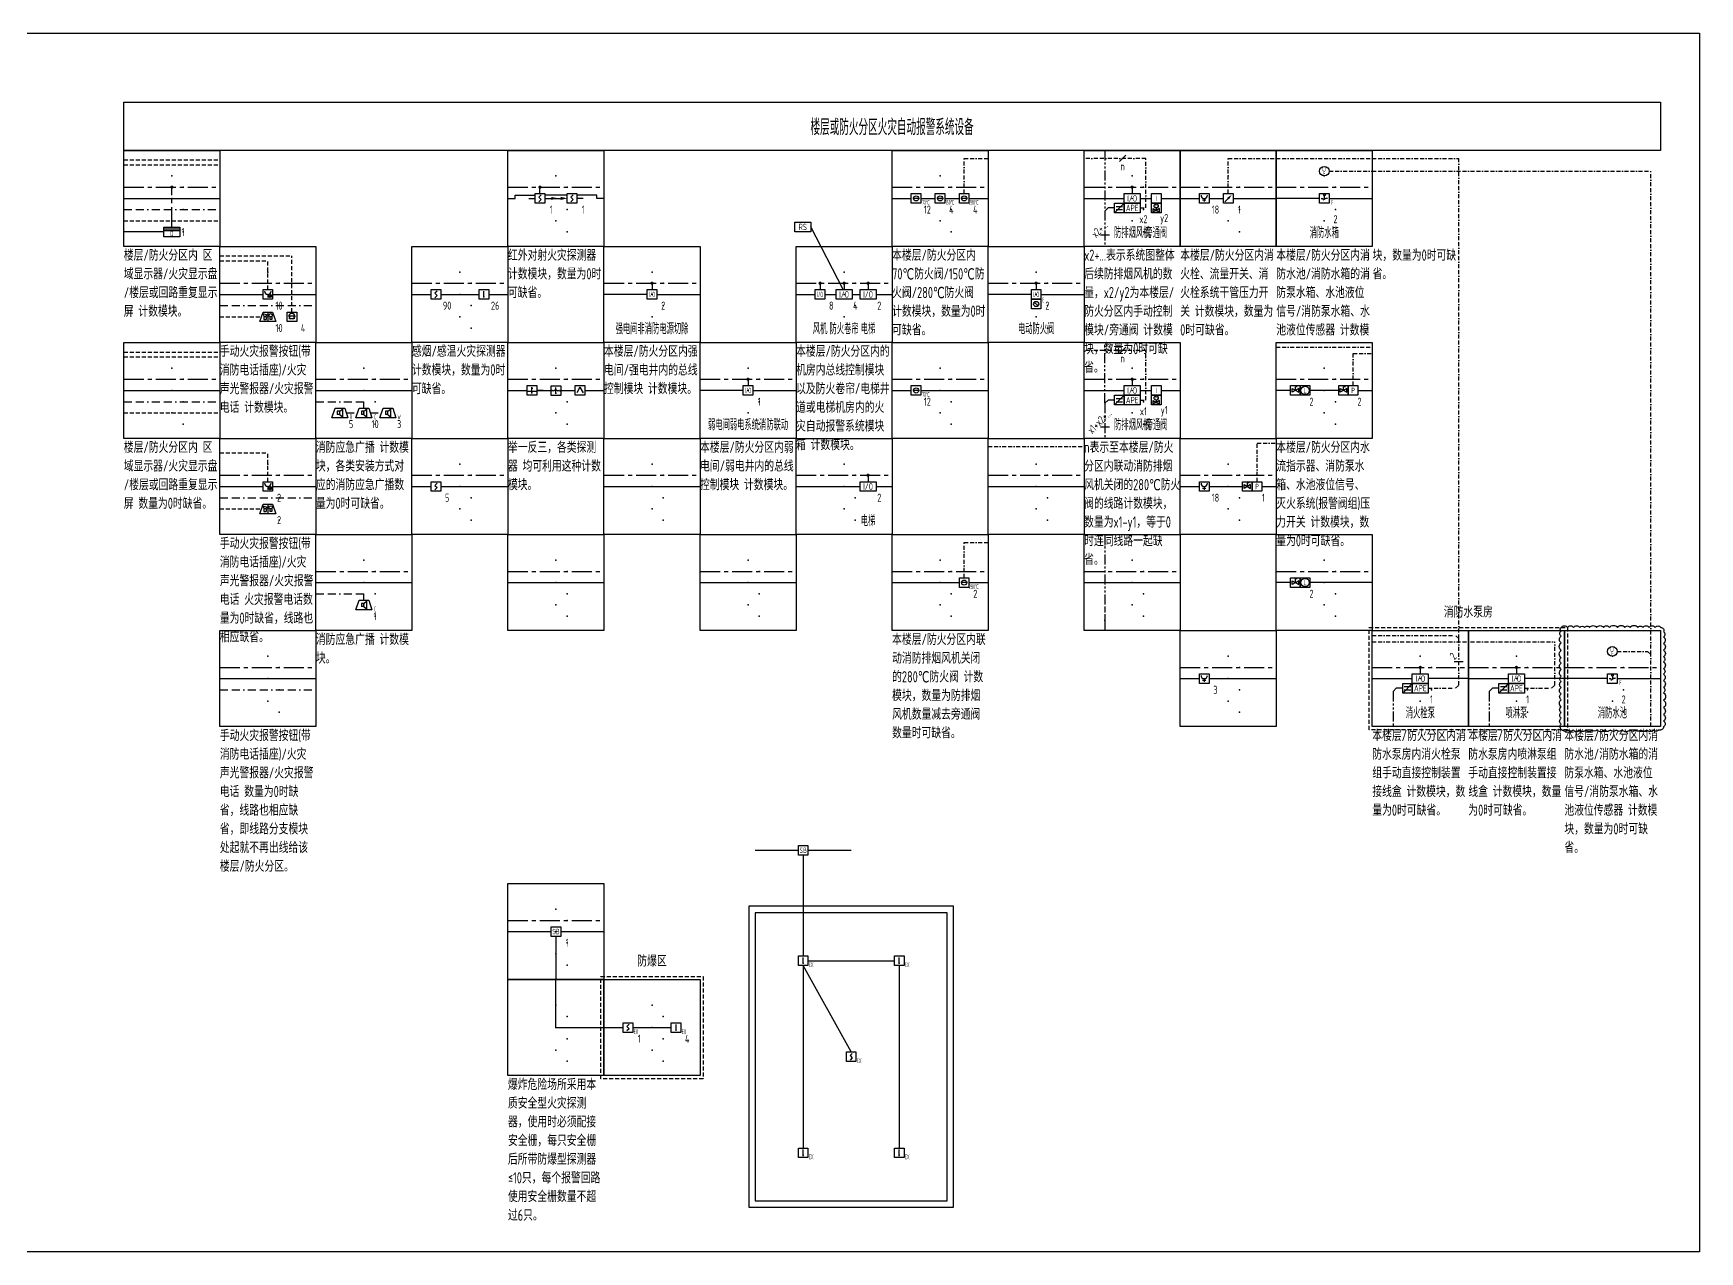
# Model space of a CAD drawing. Header units: millimetres. Extents: x -134159 to 349982, y -111568 to 195981.
# Drawn here: x 21016 to 73068, y 121521 to 159575 of the extents above; entities that cross this region are included whole.
import ezdxf
from ezdxf.enums import TextEntityAlignment as Align

# ---------------------------------------------------------------- set-up
doc = ezdxf.new("R2010")
doc.units = ezdxf.units.MM
doc.header["$LTSCALE"] = 500
doc.header["$MEASUREMENT"] = 0
for name, pattern in [('BORDER', [1.75, 0.5, -0.25, 0.5, -0.25, 0, -0.25]), ('BORDER2', [0.875, 0.25, -0.125, 0.25, -0.125, 0, -0.125]), ('CENTER', [2, 1.25, -0.25, 0.25, -0.25]), ('HIDDEN', [0.375, 0.25, -0.125]), ('PHANTOM2', [1.25, 0.625, -0.125, 0.125, -0.125, 0.125, -0.125])]:
    doc.linetypes.add(name, pattern=pattern)
doc.layers.get('0').update_dxf_attribs({"linetype": 'CONTINUOUS'})
for name, color, linetype in [('E-BRST-WIRE', 2, 'BORDER'), ('E-CTRL-WIRE', 3, 'BORDER2'), ('E-FAS-DEVC', 3, 'CONTINUOUS'), ('E-FAS-WIRE', 4, 'CONTINUOUS'), ('E-FAS-WIRE2', 1, 'CENTER'), ('E-FAS-WIRE4', 4, 'PHANTOM2'), ('E-FAS-WIRE5', 4, 'HIDDEN'), ('E-POWR-EQPM', 3, 'CONTINUOUS'), ('E-UNIV-DIAG', 2, 'CONTINUOUS'), ('E-UNIV-DIAG2', 2, 'HIDDEN'), ('E-UNIV-EL', 140, 'CONTINUOUS'), ('E-UNIV-NOTE', 6, 'CONTINUOUS'), ('说明', 7, 'CONTINUOUS')]:
    doc.layers.add(name, color=color, linetype=linetype)
doc.styles.add('TH-STYLE3', font='tssdeng.shx', dxfattribs={"width": 0.7, "bigfont": 'tssdchn.shx'})

# ---------------------------------------------------------------- blocks, each defined once
blk = doc.blocks.new('E-ES01')
blk.add_lwpolyline([(0, 3000), (3000, 3000), (3000, 0), (0, 0)], close=True)
for p in [(1500, 2200), (1850, 1850), (1500, 1500), (1850, 1150), (1500, 800), (1850, 450)]:
    blk.add_point(p)
blk = doc.blocks.new('E-BFAS550')
blk.add_lwpolyline([(-1.5, -1.5), (-1.5, 1.5), (1.5, 1.5), (1.5, -1.5)], close=True)
at = {"layer": 'E-UNIV-EL', "style": 'TH-STYLE3', "width": 0.7}
blk.add_attdef('F', text='', height=1.7, dxfattribs=at).set_placement((0, 0), align=Align.MIDDLE)
blk = doc.blocks.new('E-BFAS110-3')
blk.add_lwpolyline([(-1.5, -1.5), (-1.5, 1.5), (1.5, 1.5), (1.5, -1.5)], close=True)
at = {"layer": 'E-UNIV-EL'}
blk.add_lwpolyline([(0.35, 1.06), (-0.35, 0.35), (0.35, -0.35), (-0.35, -1.06)], dxfattribs=at)
at = {"layer": 'E-UNIV-EL', "style": 'TH-STYLE3', "width": 0.5}
blk.add_attdef('F', text='', height=1.5, dxfattribs=at).set_placement((2.5, -1.25), align=Align.MIDDLE)
blk = doc.blocks.new('E-BFAS120-3')
blk.add_lwpolyline([(-1.5, -1.5), (-1.5, 1.5), (1.5, 1.5), (1.5, -1.5)], close=True)
at = {"layer": 'E-UNIV-EL'}
blk.add_line((0, -1), (0, 1), dxfattribs=at)
at = {"layer": 'E-UNIV-EL', "const_width": 0.25}
blk.add_lwpolyline([(-0.125, -0.75, 1), (0.125, -0.75, 1)], format="xyb", close=True, dxfattribs=at)
at = {"layer": 'E-UNIV-EL', "style": 'TH-STYLE3', "width": 0.5}
blk.add_attdef('F', text='', height=1.5, dxfattribs=at).set_placement((2.5, -1.25), align=Align.MIDDLE)
blk = doc.blocks.new('E-BFAS110')
blk.add_lwpolyline([(-1.5, -1.5), (-1.5, 1.5), (1.5, 1.5), (1.5, -1.5)], close=True)
at = {"layer": 'E-UNIV-EL'}
blk.add_lwpolyline([(0.35, 1.06), (-0.35, 0.35), (0.35, -0.35), (-0.35, -1.06)], dxfattribs=at)
blk = doc.blocks.new('E-BFAS120')
blk.add_lwpolyline([(-1.5, -1.5), (-1.5, 1.5), (1.5, 1.5), (1.5, -1.5)], close=True)
at = {"layer": 'E-UNIV-EL'}
blk.add_line((0, -1), (0, 1), dxfattribs=at)
at = {"layer": 'E-UNIV-EL', "const_width": 0.25}
blk.add_lwpolyline([(-0.125, -0.75, 1), (0.125, -0.75, 1)], format="xyb", close=True, dxfattribs=at)
blk = doc.blocks.new('E-BFAS112')
blk.add_lwpolyline([(-1.5, -1.5), (-1.5, 1.5), (1.5, 1.5), (1.5, -1.5)], close=True)
at = {"layer": 'E-UNIV-EL'}
for p, q in [((-3.5, 0), (-1.5, 0)), ((1.5, 0), (3.5, 0))]:
    blk.add_line(p, q, dxfattribs=at)
blk.add_lwpolyline([(0.35, 1.06), (-0.35, 0.35), (0.35, -0.35), (-0.35, -1.06)], dxfattribs=at)
blk.add_lwpolyline([(3.5, 0, 1, 0, 0), (5.5, 0, 0, 0, 0)], format="xyseb", dxfattribs=at)
blk = doc.blocks.new('E-BFAS113')
blk.add_lwpolyline([(-1.5, -1.5), (-1.5, 1.5), (1.5, 1.5), (1.5, -1.5)], close=True)
at = {"layer": 'E-UNIV-EL'}
for p, q in [((-5.5, 0), (-3.5, 0)), ((3.5, 0), (1.5, 0))]:
    blk.add_line(p, q, dxfattribs=at)
blk.add_lwpolyline([(-3.5, 0, 1, 0, 0), (-1.5, 0, 0, 0, 0)], format="xyseb", dxfattribs=at)
blk.add_lwpolyline([(0.35, 1.06), (-0.35, 0.35), (0.35, -0.35), (-0.35, -1.06)], dxfattribs=at)
blk = doc.blocks.new('E-BFAS610')
blk.add_lwpolyline([(-1.5, -1.5), (-1.5, 1.5), (1.5, 1.5), (1.5, -1.5)], close=True)
at = {"layer": 'E-UNIV-EL'}
for p, q in [((0, 0), (0, -1)), ((-0.5, -0.5), (0.5, -0.5))]:
    blk.add_line(p, q, dxfattribs=at)
blk.add_arc((0, 1), 1, 180, 0, dxfattribs=at)
blk = doc.blocks.new('E-BFAS620')
blk.add_lwpolyline([(-1.5, -1.5), (-1.5, 1.5), (1.5, 1.5), (1.5, -1.5)], close=True)
at = {"layer": 'E-UNIV-EL', "style": 'TH-STYLE3', "width": 0.7}
blk.add_attdef('F', text='', height=1.7, dxfattribs=at).set_placement((0, 0), align=Align.MIDDLE)
blk = doc.blocks.new('E-BFAS522')
blk.add_lwpolyline([(-1.5, -1.5), (-1.5, 1.5), (1.5, 1.5), (1.5, -1.5)], close=True)
at = {"layer": 'E-UNIV-EL'}
for p, q in [((-1.5, -1.5), (1.5, 1.5)), ((-1, 0.5), (1, 0.5)), ((-1, -0.5), (1, -0.5))]:
    blk.add_line(p, q, dxfattribs=at)
blk = doc.blocks.new('E-BFAS711')
blk.add_lwpolyline([(-1.5, -1.5), (-1.5, 1.5), (1.5, 1.5), (1.5, -1.5)], close=True)
at = {"layer": 'E-UNIV-EL'}
blk.add_line((1, 0), (-1, 0), dxfattribs=at)
blk.add_circle((0, 0), 0.8, dxfattribs=at)
at = {"layer": 'E-UNIV-EL', "style": 'TH-STYLE3', "width": 0.5}
blk.add_attdef('F', text='', height=1.5, dxfattribs=at).set_placement((3, -1.25), align=Align.MIDDLE)
blk = doc.blocks.new('E-BFAS712')
blk.add_lwpolyline([(-1.5, -1.5), (-1.5, 1.5), (1.5, 1.5), (1.5, -1.5)], close=True)
at = {"layer": 'E-UNIV-EL'}
blk.add_line((1, 0), (-1, 0), dxfattribs=at)
blk.add_circle((0, 0), 0.8, dxfattribs=at)
at = {"layer": 'E-UNIV-EL', "style": 'TH-STYLE3', "width": 0.5}
blk.add_attdef('F', text='', height=1.5, dxfattribs=at).set_placement((3, -1.25), align=Align.MIDDLE)
blk = doc.blocks.new('E-BFAS730')
blk.add_lwpolyline([(-1.5, -1.5), (-1.5, 1.5), (1.5, 1.5), (1.5, -1.5)], close=True)
at = {"layer": 'E-UNIV-EL'}
blk.add_line((-0.71, 0.71), (0.71, -0.71), dxfattribs=at)
blk.add_circle((0, 0), 0.8, dxfattribs=at)
at = {"layer": 'E-UNIV-EL', "style": 'TH-STYLE3', "width": 0.5}
blk.add_attdef('F', text='', height=1.5, dxfattribs=at).set_placement((2.25, 1.25), align=Align.MIDDLE)
blk = doc.blocks.new('E-BFAS212')
blk.add_lwpolyline([(-1.5, -1.5), (-1.5, 1.5), (1.5, 1.5), (1.5, -1.5)], close=True)
at = {"layer": 'E-UNIV-EL'}
blk.add_line((0, 0), (0, -1), dxfattribs=at)
for radius in [0.5, 0.25]:
    blk.add_circle((0.75, -0.5), radius, dxfattribs=at)
blk.add_arc((0, 1), 1, 180, 0, dxfattribs=at)
blk = doc.blocks.new('E-BFAS330')
blk.add_lwpolyline([(-2.5, -1.5), (-1.5, 1.5), (1.5, 1.5), (2.5, -1.5)], close=True)
at = {"layer": 'E-UNIV-EL'}
for p, q in [((-1.56, 1), (-0.24, 0.6)), ((-1.1, 0), (-1.56, 1)), ((-0.5, 0), (-1.3, 0)), ((-1.3, 0), (-1.3, -0.8)), ((-0.7, 0), (-0.24, 0.6)), ((-0.5, 0), (-0.5, -0.8)), ((0, 1.5), (0, -1.5)), ((0.6, 0.1), (0.6, -0.8)), ((1.2, 0.1), (1.2, -0.8)), ((-1.3, -0.8), (-0.5, -0.8)), ((1.2, -0.8), (0.6, -0.8))]:
    blk.add_line(p, q, dxfattribs=at)
blk.add_circle((0.9, 0.5), 0.5, dxfattribs=at)
blk = doc.blocks.new('E-BFAS621-2')
blk.add_lwpolyline([(-1.5, -1.5), (-1.5, 1.5), (1.5, 1.5), (1.5, -1.5)], close=True)
at = {"layer": 'E-UNIV-EL'}
for p in [(0, 0), (0.58, 1.15)]:
    blk.add_line(p, (0, 1.15), dxfattribs=at)
blk.add_lwpolyline([(1, -0.58), (1, 0.58), (-1, -0.58), (-1, 0.58)], close=True, dxfattribs=at)
blk = doc.blocks.new('E-BFAS520')
blk.add_lwpolyline([(-1.5, -1.5), (-1.5, 1.5), (1.5, 1.5), (1.5, -1.5)], close=True)
at = {"layer": 'E-UNIV-EL', "style": 'TH-STYLE3', "width": 0.5}
blk.add_attdef('F', text='', height=1.7, dxfattribs=at).set_placement((0, 0), align=Align.MIDDLE)
blk = doc.blocks.new('E-BFAS410-2')
blk.add_lwpolyline([(-2.5, -1.5), (-1.5, 1.5), (1.5, 1.5), (2.5, -1.5)], close=True)
at = {"layer": 'E-UNIV-EL'}
for p, q in [((0, 0.5), (-0.8, 0.5)), ((-0.8, 0.5), (-0.8, -0.5)), ((0, 0.5), (0.8, 1.2)), ((0, -0.5), (0, 0.5)), ((0.8, 1.2), (0.8, -1.2)), ((0, -0.5), (-0.8, -0.5)), ((0, -0.5), (0.8, -1.2))]:
    blk.add_line(p, q, dxfattribs=at)
at = {"layer": 'E-UNIV-EL', "style": 'TH-STYLE3', "width": 0.5}
blk.add_attdef('F', text='', height=1.5, dxfattribs=at).set_placement((3.5, -1.25), align=Align.MIDDLE)
blk = doc.blocks.new('E-BFAS622')
blk.add_lwpolyline([(-1.5, -1.5), (-1.5, 1.5), (1.5, 1.5), (1.5, -1.5)], close=True)
at = {"layer": 'E-UNIV-EL'}
blk.add_circle((0, 0), 1.3, dxfattribs=at)
at = {"layer": 'E-UNIV-EL', "style": 'TH-STYLE3', "width": 0.7}
blk.add_attdef('S', text='', height=1.7, dxfattribs=at).set_placement((0, 0), align=Align.MIDDLE)
blk = doc.blocks.new('E-BDB004')
blk.add_lwpolyline([(-2.5, -1.5), (-2.5, 1.5), (2.5, 1.5), (2.5, -1.5)], close=True)
at = {"layer": 'E-UNIV-EL', "style": 'TH-STYLE3', "width": 0.7}
blk.add_attdef('BOX', text='', height=2, dxfattribs=at).set_placement((0, 0), align=Align.MIDDLE)
blk = doc.blocks.new('E-ANNO04')
blk.add_line((-1, -1), (1, 1))
at = {"style": 'TH-STYLE3', "width": 0.7}
blk.add_attdef('N', text='', height=2.5, dxfattribs=at).set_placement((0, 2.5), align=Align.MIDDLE)
blk = doc.blocks.new('E-BFAS011')
blk.add_lwpolyline([(-2.5, -1.5), (-2.5, 1.5), (2.5, 1.5), (2.5, -1.5)], close=True)
at = {"layer": 'E-UNIV-EL', "style": 'TH-STYLE3', "width": 0.7}
blk.add_attdef('F', text='', height=2, dxfattribs=at).set_placement((0, 0), align=Align.MIDDLE)
blk = doc.blocks.new('E-BFAS622-2')
blk.add_lwpolyline([(-1.5, -1.5), (-1.5, 1.5), (1.5, 1.5), (1.5, -1.5)], close=True)
at = {"layer": 'E-UNIV-EL'}
blk.add_line((-1.06, -1.06), (0, 0), dxfattribs=at)
blk.add_lwpolyline([(0, 0, 0.75, 0, 0), (1.06, 1.06, 0, 0, 0)], format="xyseb", dxfattribs=at)
blk = doc.blocks.new('E-BFAS630-2')
blk.add_lwpolyline([(-1.5, -1.51), (-1.5, 1.49), (1.5, 1.49), (1.5, -1.51)], close=True)
at = {"layer": 'E-UNIV-EL'}
for p, q in [((0, 0.7), (0, 0.5)), ((0, 0.4), (0, 0.25)), ((0, 0.15), (0, 0)), ((0.2, 1.07), (0.45, 1.07)), ((-1, -0.01), (-0.5, -0.01)), ((0, -0.1), (0, -0.3))]:
    blk.add_line(p, q, dxfattribs=at)
blk.add_lwpolyline([(0, 1.45, -0.533333), (0, 0.7, -0.533333)], format="xyb", close=True, dxfattribs=at)
blk.add_lwpolyline([(1, -0.01), (0.5, -0.01), (-0.5, -0.59)], dxfattribs=at)
at = {"layer": 'E-UNIV-EL', "style": 'TH-STYLE3', "width": 0.5}
blk.add_attdef('F', text='', height=1.5, dxfattribs=at).set_placement((2.5, -1.26), align=Align.MIDDLE)
blk = doc.blocks.new('E-BFAS220')
blk.add_lwpolyline([(-1.5, -1.5), (-1.5, 1.5), (1.5, 1.5), (1.5, -1.5)], close=True)
at = {"layer": 'E-UNIV-EL'}
blk.add_lwpolyline([(0.58, 0), (1, 0, 1), (-1, 0), (-0.58, 0)], format="xyb", dxfattribs=at)
blk.add_lwpolyline([(-0.75, -0.67), (-0.5, 0.33), (0.5, 0.33), (0.75, -0.67)], close=True, dxfattribs=at)
blk = doc.blocks.new('E-BFAS030')
blk.add_lwpolyline([(-2.5, -1.5), (-2.5, 1.5), (2.5, 1.5), (2.5, -1.5)], close=True)
at = {"layer": 'E-UNIV-EL'}
for p, q in [((-2.5, 1), (2.5, 1)), ((-2.5, 0.5), (2.5, 0.5))]:
    blk.add_line(p, q, dxfattribs=at)
at = {"layer": 'E-UNIV-EL', "style": 'TH-STYLE3', "width": 0.7}
blk.add_attdef('F', text='', height=1.5, dxfattribs=at).set_placement((0, -0.5), align=Align.MIDDLE)
blk = doc.blocks.new('E-BFAS410-3')
blk.add_lwpolyline([(-2.5, -1.5), (-1.5, 1.5), (1.5, 1.5), (2.5, -1.5)], close=True)
at = {"layer": 'E-UNIV-EL'}
for p, q in [((0, 0.5), (-0.8, 0.5)), ((-0.8, 0.5), (-0.8, -0.5)), ((0, 0.5), (0.8, 1.2)), ((0, -0.5), (0, 0.5)), ((0.8, 1.2), (0.8, -1.2)), ((0, -0.5), (-0.8, -0.5)), ((0, -0.5), (0.8, -1.2))]:
    blk.add_line(p, q, dxfattribs=at)
at = {"layer": 'E-UNIV-EL', "style": 'TH-STYLE3', "width": 0.5}
blk.add_attdef('F', text='', height=1.5, dxfattribs=at).set_placement((3.5, -1.25), align=Align.MIDDLE)
blk = doc.blocks.new('E-BFAS410-4')
blk.add_lwpolyline([(-2.5, -1.5), (-1.5, 1.5), (1.5, 1.5), (2.5, -1.5)], close=True)
at = {"layer": 'E-UNIV-EL'}
for p, q in [((0, 0.5), (-0.8, 0.5)), ((-0.8, 0.5), (-0.8, -0.5)), ((0, 0.5), (0.8, 1.2)), ((0, -0.5), (0, 0.5)), ((0.8, 1.2), (0.8, -1.2)), ((0, -0.5), (-0.8, -0.5)), ((0, -0.5), (0.8, -1.2))]:
    blk.add_line(p, q, dxfattribs=at)
at = {"layer": 'E-UNIV-EL', "style": 'TH-STYLE3', "width": 0.5}
blk.add_attdef('F', text='', height=1.5, dxfattribs=at).set_placement((3.5, -1.25), align=Align.MIDDLE)
blk = doc.blocks.new('E-BFAS630-3')
blk.add_circle((0, 0), 1.5)
at = {"layer": 'E-UNIV-EL', "style": 'TH-STYLE3', "width": 0.5}
for p in [(0, 0.75), (0, -0.75)]:
    blk.add_attdef('F', text='', height=1.5, dxfattribs=at).set_placement(p, align=Align.MIDDLE)
blk = doc.blocks.new('E-BFAS621-4')
blk.add_lwpolyline([(-1.5, -1.5), (-1.5, 1.5), (1.5, 1.5), (1.5, -1.5)], close=True)
at = {"layer": 'E-UNIV-EL'}
blk.add_line((0, 0), (0, -0.7), dxfattribs=at)
blk.add_lwpolyline([(1, -1.28), (1, -0.12), (-1, -1.28), (-1, -0.12)], close=True, dxfattribs=at)
blk.add_circle((0, 0.65), 0.65, dxfattribs=at)
at = {"layer": 'E-UNIV-EL', "style": 'TH-STYLE3', "width": 0.7}
blk.add_attdef('F', text='', height=1, dxfattribs=at).set_placement((0, 0.65), align=Align.MIDDLE)
blk = doc.blocks.new('E-BFAS510')
blk.add_lwpolyline([(-1.5, -1.5), (-1.5, 1.5), (1.5, 1.5), (1.5, -1.5)], close=True)
at = {"layer": 'E-UNIV-EL', "style": 'TH-STYLE3', "width": 0.7}
blk.add_attdef('F', text='', height=1.7, dxfattribs=at).set_placement((0, 0), align=Align.MIDDLE)
blk = doc.blocks.new('E-BFAS122')
blk.add_lwpolyline([(-1.5, -1.5), (-1.5, 1.5), (1.5, 1.5), (1.5, -1.5)], close=True)
at = {"layer": 'E-UNIV-EL'}
for p, q in [((-3.5, 0), (-1.5, 0)), ((0.3, 0.6), (-0.3, 0.6)), ((0, -1), (0, 1)), ((3.5, 0), (1.5, 0)), ((1.5, -0.3), (-1.5, -0.3))]:
    blk.add_line(p, q, dxfattribs=at)
at = {"layer": 'E-UNIV-EL', "const_width": 0.25}
blk.add_lwpolyline([(-0.125, -0.75, 1), (0.125, -0.75, 1)], format="xyb", close=True, dxfattribs=at)
blk = doc.blocks.new('E-BFAS123')
blk.add_lwpolyline([(-1.5, -1.5), (-1.5, 1.5), (1.5, 1.5), (1.5, -1.5)], close=True)
at = {"layer": 'E-UNIV-EL'}
blk.add_line((0, -1), (0, 1), dxfattribs=at)
blk.add_lwpolyline([(1.5, 0.09), (1.24, -0.18), (0.88, 0.18), (0.53, -0.18), (0.18, 0.18), (-0.18, -0.18), (-0.53, 0.18), (-0.88, -0.18), (-1.24, 0.18), (-1.5, -0.09)], dxfattribs=at)
at = {"layer": 'E-UNIV-EL', "const_width": 0.25}
blk.add_lwpolyline([(-0.12, -0.75, 1), (0.12, -0.75, 1)], format="xyb", close=True, dxfattribs=at)
blk = doc.blocks.new('E-BFAS130')
blk.add_lwpolyline([(-1.5, -1.5), (-1.5, 1.5), (1.5, 1.5), (1.5, -1.5)], close=True)
at = {"layer": 'E-UNIV-EL'}
for q in [(-1, -0.73), (1, -0.73)]:
    blk.add_line((0, 1), q, dxfattribs=at)
blk = doc.blocks.new('E-BFAS713')
blk.add_lwpolyline([(-1.5, -1.5), (-1.5, 1.5), (1.5, 1.5), (1.5, -1.5)], close=True)
at = {"layer": 'E-UNIV-EL'}
blk.add_line((1, 0), (-1, 0), dxfattribs=at)
blk.add_circle((0, 0), 0.8, dxfattribs=at)
at = {"layer": 'E-UNIV-EL', "style": 'TH-STYLE3', "width": 0.5}
blk.add_attdef('F', text='', height=1.5, dxfattribs=at).set_placement((3, -1.25), align=Align.MIDDLE)
blk = doc.blocks.new('E-BFAS810')
blk.add_lwpolyline([(-2.5, -1.5), (-2.5, 1.5), (2.5, 1.5), (2.5, -1.5)], close=True)
at = {"layer": 'E-UNIV-EL', "style": 'TH-STYLE3', "width": 0.7}
blk.add_attdef('BOX', text='', height=2, dxfattribs=at).set_placement((0, 0), align=Align.MIDDLE)

msp = doc.modelspace()

# ---------------------------------------------------------------- linework, layer by layer
at = {"layer": 'E-BRST-WIRE'}
for p, q in [((23842, 154070), (26842, 154070)), ((26842, 151070), (29842, 151070)), ((23842, 148070), (26842, 148070)), ((29842, 148070), (31342, 148070)), ((31342, 147870), (31342, 148070)), ((30792, 147720), (31142, 147720)), ((31542, 147720), (31892, 147720)), ((26842, 145070), (29842, 145070)), ((29842, 142070), (31342, 142070)), ((31342, 141870), (31342, 142070)), ((26842, 139070), (29842, 139070))]:
    msp.add_line(p, q, dxfattribs=at)
at = {"layer": 'E-CTRL-WIRE'}
for p, q in [((50092, 154570), (50092, 155670)), ((50092, 155670), (50842, 155670)), ((55767, 155670), (53842, 155670)), ((55767, 154120), (55767, 155670)), ((58342, 154570), (58342, 155670)), ((58342, 155670), (59842, 155670)), ((59842, 155670), (62842, 155670)), ((62842, 155670), (65542, 155670)), ((65542, 140670), (65542, 155670)), ((61492, 155270), (62842, 155270)), ((62842, 155270), (71542, 155270)), ((71542, 140170), (71542, 155270)), ((55592, 154120), (55767, 154120)), ((55767, 149670), (53842, 149670)), ((55767, 148120), (55767, 149670)), ((59842, 149770), (62842, 149770)), ((62242, 149570), (62842, 149570)), ((62242, 148570), (62242, 149570)), ((55592, 148120), (55767, 148120)), ((50842, 146670), (53842, 146670)), ((59242, 146770), (59842, 146770)), ((59242, 145570), (59242, 146770)), ((50092, 142570), (50092, 143670)), ((50092, 143670), (50842, 143670)), ((54492, 141620), (54492, 140920)), ((62842, 140770), (65442, 140770)), ((62842, 140570), (68542, 140570)), ((65542, 140670), (65442, 140770)), ((65542, 139220), (65542, 140670)), ((68542, 139220), (68542, 140570)), ((70492, 140270), (71442, 140270)), ((71442, 140270), (71542, 140170)), ((71542, 137920), (71542, 140170)), ((64592, 139120), (65442, 139120)), ((64592, 139120), (65442, 139120)), ((65442, 139120), (65542, 139220)), ((67592, 139120), (68442, 139120)), ((68442, 139120), (68542, 139220))]:
    msp.add_line(p, q, dxfattribs=at)
at = {"layer": 'E-FAS-WIRE'}
for p, q in [((23842, 154420), (26842, 154420)), ((37692, 154520), (36992, 154520)), ((47842, 154420), (48442, 154420)), ((48742, 154420), (49192, 154420)), ((49492, 154420), (49942, 154420)), ((50242, 154420), (50842, 154420)), ((53842, 154420), (55092, 154420)), ((55592, 154420), (55942, 154420)), ((56242, 154420), (56842, 154420)), ((56842, 154420), (57442, 154420)), ((57742, 154420), (58192, 154420)), ((58492, 154420), (59842, 154420)), ((61192, 154420), (59842, 154420)), ((61492, 154420), (62842, 154420)), ((25092, 153370), (23842, 153370)), ((26842, 151420), (28192, 151420)), ((28492, 151420), (29842, 151420)), ((32842, 151420), (33442, 151420)), ((33742, 151420), (34942, 151420)), ((35242, 151420), (35842, 151420)), ((40192, 151420), (38842, 151420)), ((40492, 151420), (41842, 151420)), ((44842, 151420), (45442, 151420)), ((45742, 151420), (46092, 151420)), ((46592, 151420), (46842, 151420)), ((47342, 151420), (47842, 151420)), ((52192, 151420), (50842, 151420)), ((52492, 151420), (53842, 151420)), ((23842, 148420), (26842, 148420)), ((29842, 148420), (32842, 148420)), ((35842, 148420), (36442, 148420)), ((36742, 148420), (37192, 148420)), ((37492, 148420), (37942, 148420)), ((38242, 148420), (38842, 148420)), ((43192, 148420), (41842, 148420)), ((43492, 148420), (44842, 148420)), ((47842, 148420), (48442, 148420)), ((48742, 148420), (50842, 148420)), ((53842, 148420), (55092, 148420)), ((55592, 148420), (55942, 148420)), ((56242, 148420), (56842, 148420)), ((60292, 148420), (59842, 148420)), ((61792, 148420), (60872, 148420)), ((62392, 148420), (62842, 148420)), ((26842, 145420), (28192, 145420)), ((28492, 145420), (29842, 145420)), ((32842, 145420), (33442, 145420)), ((33742, 145420), (35842, 145420)), ((38842, 145420), (41842, 145420)), ((44842, 145420), (46842, 145420)), ((47342, 145420), (47842, 145420)), ((50842, 145420), (53842, 145420)), ((56842, 145420), (57442, 145420)), ((57742, 145420), (58792, 145420)), ((59392, 145420), (59842, 145420)), ((29842, 142420), (32842, 142420)), ((35842, 142420), (38842, 142420)), ((41842, 142420), (44842, 142420)), ((47842, 142420), (49942, 142420)), ((50242, 142420), (50842, 142420)), ((53842, 142420), (56842, 142420)), ((60292, 142420), (59842, 142420)), ((62842, 142420), (60872, 142420)), ((64342, 139770), (64342, 139570)), ((67342, 139770), (67342, 139570)), ((26842, 139420), (29842, 139420)), ((56842, 139420), (57442, 139420)), ((57742, 139420), (59842, 139420)), ((62842, 139420), (64092, 139420)), ((65842, 139420), (64592, 139420)), ((65842, 139420), (67092, 139420)), ((68842, 139420), (67592, 139420)), ((70192, 139420), (68842, 139420)), ((70492, 139420), (71842, 139420)), ((43564, 134059), (44914, 134059)), ((45064, 133909), (45064, 130759)), ((45214, 134059), (46564, 134059)), ((35842, 131520), (37192, 131520)), ((37342, 131370), (37342, 130020)), ((37492, 131520), (38842, 131520)), ((45064, 130459), (45064, 124759)), ((46564, 127759), (45064, 130459)), ((45214, 130609), (47914, 130609)), ((48064, 130459), (48064, 124759)), ((37342, 128520), (37342, 130020)), ((37342, 128520), (38842, 128520)), ((38842, 128520), (39442, 128520)), ((39742, 128520), (40942, 128520))]:
    msp.add_line(p, q, dxfattribs=at)
for points in [[(35842, 154420), (36067, 154420), (36067, 154520), (36692, 154520)], [(38842, 154420), (38617, 154420), (38617, 154520), (37992, 154520)]]:
    msp.add_lwpolyline(points, dxfattribs=at)
at = {"layer": 'E-FAS-WIRE', "const_width": 50}
for points in [[(64317, 139770, 1), (64367, 139770, 1)], [(67317, 139770, 1), (67367, 139770, 1)]]:
    msp.add_lwpolyline(points, format="xyb", close=True, dxfattribs=at)
at = {"layer": 'E-FAS-WIRE2'}
for p, q in [((23842, 154770), (26842, 154770)), ((25342, 153520), (25342, 154770)), ((35842, 154770), (38842, 154770)), ((36842, 154570), (36842, 154770)), ((47842, 154770), (50842, 154770)), ((53842, 154770), (56842, 154770)), ((55342, 154770), (55342, 154570)), ((56842, 154770), (59842, 154770)), ((59842, 154770), (62842, 154770)), ((26842, 151770), (29842, 151770)), ((32842, 151770), (35842, 151770)), ((38842, 151770), (41842, 151770)), ((40342, 151770), (40342, 151570)), ((44842, 151770), (47842, 151770)), ((45592, 151770), (45592, 151570)), ((46342, 151770), (46342, 151570)), ((47092, 151770), (47092, 151570)), ((50842, 151770), (53842, 151770)), ((52342, 151770), (52342, 151570)), ((23842, 148770), (26842, 148770)), ((29842, 148770), (32842, 148770)), ((35842, 148770), (38842, 148770)), ((41842, 148770), (44842, 148770)), ((43342, 148770), (43342, 148570)), ((47842, 148770), (50842, 148770)), ((53842, 148770), (56842, 148770)), ((55342, 148770), (55342, 148570)), ((59842, 148770), (62842, 148770)), ((26842, 145770), (29842, 145770)), ((32842, 145770), (35842, 145770)), ((38842, 145770), (41842, 145770)), ((44842, 145770), (47842, 145770)), ((47092, 145770), (47092, 145570)), ((50842, 145770), (53842, 145770)), ((56842, 145770), (59842, 145770)), ((29842, 142770), (32842, 142770)), ((35842, 142770), (38842, 142770)), ((41842, 142770), (44842, 142770)), ((47842, 142770), (50842, 142770)), ((53842, 142770), (56842, 142770)), ((59842, 142770), (62842, 142770)), ((26842, 139770), (29842, 139770)), ((56842, 139770), (59842, 139770)), ((62842, 139770), (65842, 139770)), ((65842, 139770), (68842, 139770)), ((68842, 139770), (71842, 139770)), ((68842, 139770), (71842, 139770)), ((35842, 131870), (38842, 131870))]:
    msp.add_line(p, q, dxfattribs=at)
at = {"layer": 'E-FAS-WIRE2', "const_width": 50}
for points in [[(25317, 154770, 1), (25367, 154770, 1)], [(36817, 154770, 1), (36867, 154770, 1)], [(55317, 154770, 1), (55367, 154770, 1)], [(40317, 151770, 1), (40367, 151770, 1)], [(45567, 151770, 1), (45617, 151770, 1)], [(46317, 151770, 1), (46367, 151770, 1)], [(47067, 151770, 1), (47117, 151770, 1)], [(52317, 151770, 1), (52367, 151770, 1)], [(43317, 148770, 1), (43367, 148770, 1)], [(55317, 148770, 1), (55367, 148770, 1)], [(47067, 145770, 1), (47117, 145770, 1)]]:
    msp.add_lwpolyline(points, format="xyb", close=True, dxfattribs=at)
at = {"layer": 'E-FAS-WIRE4'}
for p, q in [((54492, 155920), (54492, 152920)), ((54492, 154020), (54592, 154120)), ((54792, 154120), (54592, 154120)), ((54492, 148020), (54492, 149920)), ((54492, 148020), (54592, 148120)), ((54492, 148020), (54492, 146920)), ((54792, 148120), (54592, 148120)), ((54492, 143920), (54492, 140920)), ((63492, 139020), (63592, 139120)), ((63492, 139020), (63492, 137920)), ((63792, 139120), (63592, 139120)), ((66492, 139020), (66592, 139120)), ((66492, 139020), (66492, 137920)), ((66792, 139120), (66592, 139120))]:
    msp.add_line(p, q, dxfattribs=at)
at = {"layer": 'E-FAS-WIRE5'}
for p, q in [((23842, 155620), (26842, 155620)), ((23842, 155470), (26842, 155470)), ((23842, 153720), (26842, 153720)), ((26842, 152620), (29092, 152620)), ((29092, 150870), (29092, 152620)), ((26842, 152470), (28342, 152470)), ((28342, 151570), (28342, 152470)), ((26842, 150720), (28142, 150720)), ((23842, 149620), (26842, 149620)), ((23842, 149470), (26842, 149470)), ((23842, 147720), (26842, 147720)), ((26842, 146470), (28342, 146470)), ((28342, 145570), (28342, 146470)), ((26842, 144720), (28142, 144720))]:
    msp.add_line(p, q, dxfattribs=at)
at = {"layer": 'E-UNIV-DIAG'}
msp.add_lwpolyline([(23842, 157420), (71842, 157420), (71842, 155920), (23842, 155920)], close=True, dxfattribs=at)
at = {"layer": 'E-UNIV-DIAG2'}
for points in [[(62742, 137820), (62742, 141020), (68942, 141020), (68942, 137820)], [(38742, 126920), (38742, 130120), (41942, 130120), (41942, 126920)]]:
    msp.add_lwpolyline(points, close=True, dxfattribs=at)
at = {"layer": 'E-UNIV-NOTE'}
msp.add_lwpolyline([(68742, 141020, -0.520567), (68942, 141020, -0.520567), (69129, 141020, -0.520567), (69322, 141020, -0.520567), (69474, 141020, -0.520567), (69630, 141020, -0.520567), (69847, 141020, -0.520567), (70064, 141020, -0.520567), (70254, 141020, -0.520567), (70500, 141020, -0.520567), (70728, 141020, -0.520567), (70895, 141020, -0.520567), (71135, 141020, -0.520567), (71295, 141020, -0.520567), (71494, 141020, -0.520567), (71679, 141020, -0.520567), (71854, 141020, -0.520567), (71942, 140881, -0.520567), (71942, 140724, -0.520567), (71942, 140519, -0.520567), (71942, 140309, -0.520567), (71942, 140102, -0.520567), (71942, 139945, -0.520567), (71942, 139730, -0.520567), (71942, 139559, -0.520567), (71942, 139361, -0.520567), (71942, 139144, -0.520567), (71942, 138979, -0.520567), (71942, 138742, -0.520567), (71942, 138513, -0.520567), (71942, 138302, -0.520567), (71942, 138094, -0.520567), (71942, 137914, -0.520567), (71792, 137820, -0.520567), (71624, 137820, -0.520567), (71412, 137820, -0.520567), (71227, 137820, -0.520567), (71067, 137820, -0.520567), (70887, 137820, -0.520567), (70647, 137820, -0.520567), (70465, 137820, -0.520567), (70280, 137820, -0.520567), (70096, 137820, -0.520567), (69861, 137820, -0.520567), (69710, 137820, -0.520567), (69510, 137820, -0.520567), (69309, 137820, -0.520567), (69115, 137820, -0.520567), (68956, 137820, -0.520567), (68769, 137820, -0.520567), (68742, 137999, -0.520567), (68742, 138184, -0.520567), (68742, 138357, -0.520567), (68742, 138542, -0.520567), (68742, 138758, -0.520567), (68742, 138947, -0.520567), (68742, 139141, -0.520567), (68742, 139333, -0.520567), (68742, 139494, -0.520567), (68742, 139703, -0.520567), (68742, 139905, -0.520567), (68742, 140072, -0.520567), (68742, 140302, -0.520567), (68742, 140535, -0.520567), (68742, 140749, -0.520567), (68742, 140906, -0.520567)], format="xyb", close=True, dxfattribs=at)
at = {"layer": '说明'}
for points in [[(73068, 121521), (-6887, 121521), (-6887, 159575), (73068, 159575)], [(49764, 132309), (43364, 132309), (43364, 122909), (49764, 122909)], [(49564, 132109), (43564, 132109), (43564, 123109), (49564, 123109)]]:
    msp.add_lwpolyline(points, close=True, dxfattribs=at)
msp.add_lwpolyline([(46313, 151570), (45301, 153528)], dxfattribs=at)

# ---------------------------------------------------------------- block references
at = {"layer": 'E-FAS-DEVC'}
ref = msp.add_blockref('E-BFAS630-3', (61342, 155270), dxfattribs=dict(at, xscale=100, yscale=100, zscale=100))
ref.add_attrib('F', 'LT', dxfattribs={"layer": 'E-UNIV-EL', "height": 150, "style": 'TH-STYLE3', "width": 0.5}).set_placement((61342, 155345), align=Align.MIDDLE)
ref.add_attrib('F', 'F', dxfattribs={"layer": 'E-UNIV-EL', "height": 150, "style": 'TH-STYLE3', "width": 0.5}).set_placement((61342, 155195), align=Align.MIDDLE)
at = {"layer": 'E-FAS-DEVC', "xscale": 100, "yscale": 100, "zscale": 100}
for name, p in [('E-BFAS112', (36842, 154420)), ('E-BFAS113', (37842, 154420)), ('E-BFAS522', (54942, 154120)), ('E-BFAS610', (57592, 154420)), ('E-BFAS622-2', (58342, 154420)), ('E-BFAS212', (28342, 151420)), ('E-BFAS110', (33592, 151420)), ('E-BFAS120', (35092, 151420)), ('E-BFAS330', (28342, 150720)), ('E-BFAS220', (29092, 150720)), ('E-BFAS122', (36592, 148420)), ('E-BFAS123', (37342, 148412)), ('E-BFAS130', (38092, 148420)), ('E-BFAS621-2', (60442, 148420)), ('E-BFAS621-2', (61942, 148420)), ('E-BFAS522', (54942, 148120)), ('E-BFAS212', (28342, 145420)), ('E-BFAS110', (33592, 145420)), ('E-BFAS610', (57592, 145420)), ('E-BFAS621-2', (58942, 145420)), ('E-BFAS330', (28342, 144720)), ('E-BFAS621-2', (60442, 142420)), ('E-BFAS610', (57592, 139420)), ('E-BFAS522', (63942, 139120)), ('E-BFAS522', (66942, 139120))]:
    msp.add_blockref(name, p, dxfattribs=at)
for name, p, values in [('E-BFAS711', (48592, 154420), {'F': '70℃'}), ('E-BFAS713', (49342, 154420), {'F': '150℃'}), ('E-BFAS712', (50092, 154420), {'F': '280℃'}), ('E-BFAS011', (55342, 154420), {'F': 'I/O'}), ('E-BFAS510', (56092, 154420), {'F': 'I'}), ('E-BFAS630-2', (61342, 154421), {'F': 'F'}), ('E-BFAS030', (25342, 153370), {'F': 'D'}), ('E-BFAS520', (40342, 151420), {'F': 'I/O'}), ('E-BFAS520', (45592, 151420), {'F': 'I/O'}), ('E-BFAS011', (46342, 151420), {'F': 'I/O'}), ('E-BFAS011', (47092, 151420), {'F': 'I/O'}), ('E-BFAS520', (52342, 151420), {'F': 'I/O'}), ('E-BFAS730', (52342, 151120), {'F': 'E'}), ('E-BFAS520', (43342, 148420), {'F': 'I/O'}), ('E-BFAS711', (48592, 148420), {'F': '70℃'}), ('E-BFAS011', (55342, 148420), {'F': 'I/O'}), ('E-BFAS510', (56092, 148420), {'F': 'I'}), ('E-BFAS622', (60742, 148420), {'S': 'L'}), ('E-BFAS620', (62242, 148420), {'F': 'P'}), ('E-BFAS410-3', (30592, 147720), {'F': 'R'}), ('E-BFAS410-2', (31342, 147720), {'F': 'C'}), ('E-BFAS410-4', (32092, 147720), {'F': 'W'}), ('E-BFAS011', (47092, 145420), {'F': 'I/O'}), ('E-BFAS620', (59242, 145420), {'F': 'P'}), ('E-BFAS712', (50092, 142420), {'F': '280℃'}), ('E-BFAS622', (60742, 142420), {'S': 'L'}), ('E-BFAS410-2', (31342, 141720), {'F': 'C'}), ('E-BFAS011', (64342, 139420), {'F': 'I/O'}), ('E-BFAS011', (67342, 139420), {'F': 'I/O'}), ('E-BFAS630-2', (70342, 139421), {'F': 'F'}), ('E-BFAS550', (45064, 134059), {'F': 'SB'}), ('E-BFAS550', (37342, 131520), {'F': 'SB'}), ('E-BFAS120-3', (45064, 130609), {'F': 'EX'}), ('E-BFAS120-3', (48064, 130609), {'F': 'EX'}), ('E-BFAS110-3', (39592, 128520), {'F': 'EX'}), ('E-BFAS120-3', (41092, 128520), {'F': 'EX'}), ('E-BFAS110-3', (46564, 127609), {'F': 'EX'}), ('E-BFAS120-3', (45064, 124609), {'F': 'EX'}), ('E-BFAS120-3', (48064, 124609), {'F': 'EX'})]:
    msp.add_blockref(name, p, dxfattribs=at).add_auto_attribs(values)
at = {"layer": 'E-FAS-DEVC'}
ref = msp.add_blockref('E-BFAS621-4', (56092, 154120), dxfattribs=dict(at, xscale=100, yscale=100, zscale=100))
ref.add_attrib('F', 'M', dxfattribs={"layer": 'E-UNIV-EL', "height": 100, "style": 'TH-STYLE3', "width": 0.7}).set_placement((56092, 154195), align=Align.MIDDLE)
ref = msp.add_blockref('E-BFAS621-4', (56092, 148120), dxfattribs=dict(at, xscale=100, yscale=100, zscale=100))
ref.add_attrib('F', 'M', dxfattribs={"layer": 'E-UNIV-EL', "height": 100, "style": 'TH-STYLE3', "width": 0.7}).set_placement((56092, 148195), align=Align.MIDDLE)
ref = msp.add_blockref('E-BFAS630-3', (70342, 140270), dxfattribs=dict(at, xscale=100, yscale=100, zscale=100))
ref.add_attrib('F', 'LT', dxfattribs={"layer": 'E-UNIV-EL', "height": 150, "style": 'TH-STYLE3', "width": 0.5}).set_placement((70342, 140345), align=Align.MIDDLE)
ref.add_attrib('F', 'F', dxfattribs={"layer": 'E-UNIV-EL', "height": 150, "style": 'TH-STYLE3', "width": 0.5}).set_placement((70342, 140195), align=Align.MIDDLE)
at = {"layer": 'E-POWR-EQPM', "xscale": 100, "yscale": 100, "zscale": 100}
for name, p, values in [('E-BDB004', (55342, 154120), {'BOX': 'APE'}), ('E-BFAS810', (45051, 153528), {'BOX': 'RS'}), ('E-BDB004', (55342, 148120), {'BOX': 'APE'}), ('E-BDB004', (64342, 139120), {'BOX': 'APE'}), ('E-BDB004', (67342, 139120), {'BOX': 'APE'})]:
    msp.add_blockref(name, p, dxfattribs=at).add_auto_attribs(values)
at = {"layer": 'E-UNIV-DIAG'}
for p in [(23842, 152920), (35842, 152920), (47842, 152920), (53842, 152920), (56842, 152920), (59842, 152920), (26842, 149920), (32842, 149920), (38842, 149920), (44842, 149920), (50842, 149920), (23842, 146920), (29842, 146920), (35842, 146920), (41842, 146920), (47842, 146920), (53842, 146920), (59842, 146920), (26842, 143920), (32842, 143920), (38842, 143920), (44842, 143920), (50842, 143920), (56842, 143920), (29842, 140920), (35842, 140920), (41842, 140920), (47842, 140920), (53842, 140920), (59842, 140920), (26842, 137920), (56842, 137920), (62842, 137920), (65842, 137920), (68842, 137920), (35842, 130020), (35842, 127020), (38842, 127020)]:
    msp.add_blockref('E-ES01', p, dxfattribs=at)
at = {"layer": 'E-UNIV-NOTE'}
ref = msp.add_blockref('E-ANNO04', (55042, 155670), dxfattribs=dict(at, xscale=100.0000000000014, yscale=100.0000000000014, zscale=100.0000000000014, rotation=180.0000000000029))
ref.add_attrib('N', 'n', dxfattribs={"layer": '0', "height": 250, "style": 'TH-STYLE3', "width": 0.7}).set_placement((55042, 155420), align=Align.MIDDLE)
ref = msp.add_blockref('E-ANNO04', (54492, 153270), dxfattribs=dict(at, xscale=-100.0000000000014, yscale=100, zscale=100, rotation=44.99999999999704))
ref.add_attrib('N', 'x2+...', dxfattribs={"layer": '0', "height": 250, "rotation": 45, "style": 'TH-STYLE3', "width": 0.7}).set_placement((54316, 153447), align=Align.MIDDLE)
ref = msp.add_blockref('E-ANNO04', (55042, 149670), dxfattribs=dict(at, xscale=100.0000000000014, yscale=100.0000000000014, zscale=100.0000000000014, rotation=180.0000000000029))
ref.add_attrib('N', 'n', dxfattribs={"layer": '0', "height": 250, "style": 'TH-STYLE3', "width": 0.7}).set_placement((55042, 149420), align=Align.MIDDLE)
ref = msp.add_blockref('E-ANNO04', (54492, 147270), dxfattribs=dict(at, xscale=-100.0000000000014, yscale=100, zscale=100, rotation=44.99999999999704))
ref.add_attrib('N', 'x1+x2+...', dxfattribs={"layer": '0', "height": 250, "rotation": 45, "style": 'TH-STYLE3', "width": 0.7}).set_placement((54316, 147447), align=Align.MIDDLE)
ref = msp.add_blockref('E-ANNO04', (65542, 139945), dxfattribs=dict(at, xscale=-100.0000000000066, yscale=100, zscale=100, rotation=45))
ref.add_attrib('N', '2', dxfattribs={"layer": '0', "height": 250, "rotation": 45, "style": 'TH-STYLE3', "width": 0.7}).set_placement((65366, 140122), align=Align.MIDDLE)

# ---------------------------------------------------------------- texts
at = {"layer": 'E-UNIV-NOTE', "style": 'TH-STYLE3'}
for s, height, width, p in [('楼层或防火分区火灾自动报警系统设备', 500, 0.5, (47842, 156670)), ('1', 250, 0.7, (37192, 154070)), ('1', 250, 0.7, (38192, 154070)), ('12', 250, 0.7, (48942, 154070)), ('4', 250, 0.7, (49692, 154070)), ('4', 250, 0.7, (50442, 154070)), ('18', 250, 0.7, (57942, 154070)), ('1', 250, 0.7, (58692, 154070)), ('防排烟风机', 350, 0.5, (55342, 153370)), ('x2', 250, 0.7, (55692, 153770)), ('旁通阀', 350, 0.5, (56092, 153370)), ('y2', 250, 0.7, (56342, 153770)), ('消防水箱', 350, 0.5, (61342, 153370)), ('2', 250, 0.7, (61692, 153770)), ('1', 250, 0.7, (25692, 153370)), ('10', 250, 0.7, (28692, 151070)), ('90', 250, 0.7, (33942, 151070)), ('26', 250, 0.7, (35442, 151070)), ('2', 250, 0.7, (40692, 151070)), ('8', 250, 0.7, (45942, 151070)), ('4', 250, 0.7, (46692, 151070)), ('2', 250, 0.7, (47442, 151070)), ('2', 250, 0.7, (52692, 151070)), ('10', 250, 0.7, (28692, 150370)), ('4', 250, 0.7, (29442, 150370)), ('强电间非消防电源切除', 350, 0.5, (40342, 150370)), ('风机', 350, 0.5, (45592, 150370)), ('防火卷帘', 350, 0.5, (46342, 150370)), ('电梯', 350, 0.5, (47092, 150370)), ('电动防火阀', 350, 0.5, (52342, 150370)), ('1', 250, 0.7, (43692, 148070)), ('12', 250, 0.7, (48942, 148070)), ('x1', 250, 0.7, (55692, 147770)), ('y1', 250, 0.7, (56342, 147770)), ('2', 250, 0.7, (60942, 148070)), ('2', 250, 0.7, (62442, 148070)), ('5', 250, 0.7, (30942, 147370)), ('10', 250, 0.7, (31692, 147370)), ('3', 250, 0.7, (32442, 147370)), ('弱电间弱电系统消防联动', 350, 0.5, (43342, 147370)), ('防排烟风机', 350, 0.5, (55342, 147370)), ('旁通阀', 350, 0.5, (56101, 147371)), ('2', 250, 0.7, (28692, 145070)), ('5', 250, 0.7, (33942, 145070)), ('2', 250, 0.7, (47442, 145070)), ('18', 250, 0.7, (57942, 145070)), ('1', 250, 0.7, (59442, 145070)), ('2', 250, 0.7, (28692, 144370)), ('电梯', 350, 0.5, (47092, 144370)), ('2', 250, 0.7, (50442, 142070)), ('2', 250, 0.7, (60942, 142070)), ('1', 250, 0.7, (31692, 141370)), ('3', 250, 0.7, (57942, 139070)), ('消火栓泵', 350, 0.5, (64342, 138370)), ('1', 250, 0.7, (64692, 138770)), ('喷淋泵', 350, 0.5, (67342, 138370)), ('1', 250, 0.7, (67692, 138770)), ('消防水池', 350, 0.5, (70342, 138370)), ('2', 250, 0.7, (70692, 138770)), ('2', 250, 0.7, (70692, 138770)), ('1', 250, 0.7, (37692, 131170)), ('1', 250, 0.7, (39942, 128170)), ('4', 250, 0.7, (41442, 128170))]:
    msp.add_text(s, height=height, dxfattribs=dict(at, width=width)).set_placement(p, align=Align.MIDDLE)
at = {"layer": 'E-UNIV-NOTE', "style": 'TH-STYLE3', "width": 0.7}
for s, p in [('消防水泵房', (65842, 141520)), ('防爆区', (40342, 130620))]:
    msp.add_text(s, height=350, rotation=360, dxfattribs=at).set_placement(p, align=Align.MIDDLE)
at = {"layer": '说明', "char_height": 350, "attachment_point": 1, "style": 'TH-STYLE3'}
for s, heights, insert in [('楼层/防火分区内 区域显示器/火灾显示盘/楼层或回路重复显示屏 计数模块。', [0], (23842, 152820)), ('红外对射火灾探测器 计数模块，数量为0时可缺省。', [0], (35842, 152820)), ('本楼层/防火分区内70℃防火阀/150℃防火阀/280℃防火阀 计数模块，数量为0时可缺省。', [0], (47842, 152820)), ('x2+...表示系统图整体后续防排烟风机的数量，x2/y2为本楼层/防火分区内手动控制模块/旁通阀 计数模块，数量为0时可缺省。', [0], (53842, 152820)), ('手动火灾报警按钮(带消防电话插座)/火灾声光警报器/火灾报警电话 计数模块。', [0], (26842, 149820)), ('感烟/感温火灾探测器 计数模块，数量为0时可缺省。', [0], (32842, 149820)), ('本楼层/防火分区内强电间/强电井内的总线控制模块 计数模块。', [0], (38842, 149820)), ('本楼层/防火分区内的机房内总线控制模块以及防火卷帘/电梯井道或电梯机房内的火灾自动报警系统模块箱 计数模块。', [0], (44842, 149820)), ('楼层/防火分区内 区域显示器/火灾显示盘/楼层或回路重复显示屏 数量为0时缺省。', [0], (23842, 146820)), ('消防应急广播 计数模块，各类安装方式对应的消防应急广播数量为0时可缺省。', [0], (29842, 146820)), ('举一反三，各类探测器 均可利用这种计数模块。', [0], (35842, 146820)), ('本楼层/防火分区内弱电间/弱电井内的总线控制模块 计数模块。', [0], (41842, 146820)), ('n表示至本楼层/防火分区内联动消防排烟风机关闭的280℃防火阀的线路计数模块，数量为x1-y1，等于0时连同线路一起缺省。', [0], (53842, 146820)), ('本楼层/防火分区内水流指示器、消防泵水箱、水池液位信号、灭火系统(报警阀组)压力开关 计数模块，数量为0时可缺省。', [2900], (59842, 146820)), ('手动火灾报警按钮(带消防电话插座)/火灾声光警报器/火灾报警电话 火灾报警电话数量为0时缺省，线路也相应缺省。', [0], (26842, 143820)), ('消防应急广播 计数模块。', [0], (29842, 140820)), ('本楼层/防火分区内联动消防排烟风机关闭的280℃防火阀 计数模块，数量为防排烟风机数量减去旁通阀数量时可缺省。', [0], (47842, 140820)), ('手动火灾报警按钮(带消防电话插座)/火灾声光警报器/火灾报警电话 数量为0时缺省，线路也相应缺省，即线路分支模块处起就不再出线给该楼层/防火分区。', [0], (26842, 137820)), ('本楼层/防火分区内消防水泵房内消火栓泵组手动直接控制装置接线盒 计数模块，数量为0时可缺省。', [2900], (62842, 137820)), ('本楼层/防火分区内消防水泵房内喷淋泵组手动直接控制装置接线盒 计数模块，数量为0时可缺省。', [2900], (65842, 137820)), ('本楼层/防火分区内消防水池/消防水箱的消防泵水箱、水池液位信号/消防泵水箱、水池液位传感器 计数模块，数量为0时可缺省。', [2900], (68842, 137820)), ('爆炸危险场所采用本质安全型火灾探测器，使用时必须配接安全栅，每只安全栅后所带防爆型探测器≤10只，每个报警回路使用安全栅数量不超过6只。', [0], (35842, 126920))]:
    msp.add_mtext_dynamic_manual_height_columns(s, width=3000, gutter_width=9, heights=heights, dxfattribs=dict(at, insert=insert))
at = {"layer": '说明', "color": 3, "insert": (56842, 152820), "char_height": 350, "attachment_point": 1, "style": 'TH-STYLE3'}
msp.add_mtext_dynamic_manual_height_columns('本楼层/防火分区内消火栓、流量开关、消火栓系统干管压力开关 计数模块，数量为0时可缺省。', width=3000, gutter_width=9, heights=[2900], dxfattribs=at)
at = {"layer": '说明'}
note = msp.add_mtext_dynamic_manual_height_columns('本楼层/防火分区内消防水池/消防水箱的消防泵水箱、水池液位信号/消防泵水箱、水池液位传感器 计数模块，数量为0时可缺省。\\P', width=3000, gutter_width=9, heights=[2900, 0], dxfattribs=dict(at, insert=(59842, 152820), char_height=350, attachment_point=1, style='TH-STYLE3'))

doc.saveas('drawing.dxf')
